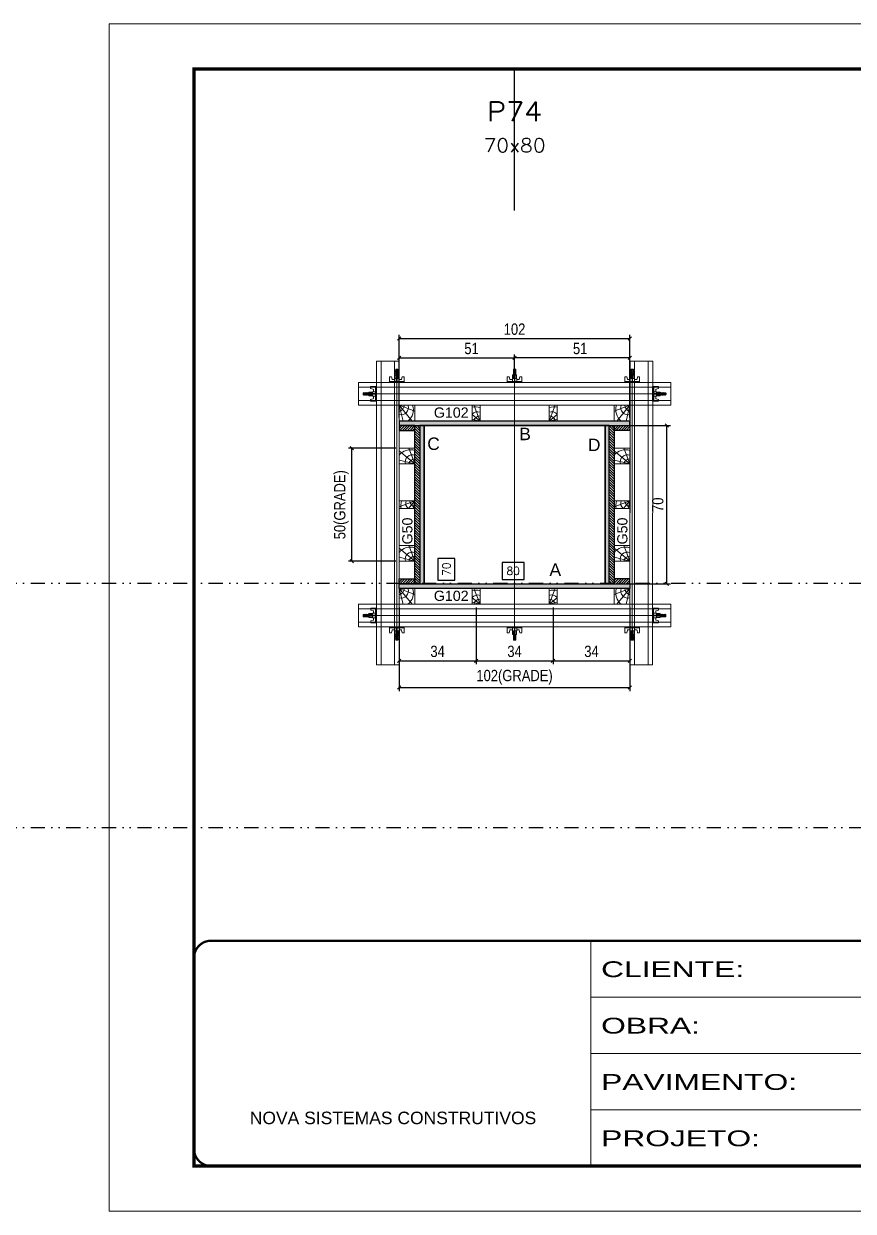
# Model space of a CAD drawing. Extents: x 13741 to 27878, y -21631 to 6985.
# Drawn here: x 15936 to 16670, y -2105 to -1055 of the extents above; entities that cross this region are included whole.
import ezdxf
from ezdxf.enums import TextEntityAlignment as Align

# ---------------------------------------------------------------- set-up
doc = ezdxf.new("R2010")
doc.units = 0
for name, pattern in [('CONTINUO', [0]), ('DASHED', [0.75, 0.5, -0.25]), ('DIVIDE2', [0.625, 0.25, -0.125, 0, -0.125, 0, -0.125]), ('HIDDEN', [0.375, 0.25, -0.125])]:
    doc.linetypes.add(name, pattern=pattern)
for name, color, linetype in [('CHAPA', 1, 'Continuous'), ('COTA', 241, 'Continuous'), ('MEIO_PONT', 93, 'Continuous'), ('Nível', 160, 'Continuous'), ('Painéis', 200, 'Continuous'), ('SARRAFO', 251, 'Continuous'), ('Texto de Titulo', 7, 'Continuous'), ('Texto Qtd Sarr', 242, 'Continuous'), ('TEXTO_GERAL', 7, 'Continuous')]:
    doc.layers.add(name, color=color, linetype=linetype)
for name, color, linetype, lineweight in [('Folhas', 255, 'Continuous', 9), ('Hachura', 251, 'Continuous', 9), ('Madeira', 126, 'Continuous', 18), ('Perfil Metálico', 224, 'Continuous', 18), ('SARRAFO DE PRESSAO', 251, 'DASHED', 9), ('Texto Seção', 7, 'Continuous', 15)]:
    doc.layers.add(name, color=color, linetype=linetype, lineweight=lineweight)
doc.styles.add('ARIAL', font='arial.ttf')
doc.styles.add('COTA TECNICA 2X', font='techl___.ttf', dxfattribs={"height": 10})
doc.styles.add('ROMANS', font='romans.shx')
doc.styles.add('SANSSERIF', font='sas_____.pfb')
doc.styles.add('Tecnologia', font='')
doc.styles.get('Tecnologia').set_extended_font_data('Forgotten Futurist')
doc.dimstyles.new('SECAO PILAR', dxfattribs={"dimtxt": 10, "dimasz": 3, "dimexe": 3, "dimexo": 3, "dimgap": 3, "dimtad": 1, "dimdec": 1, "dimlfac": 0.5, "dimzin": 12, "dimdsep": 46, "dimtxsty": 'COTA TECNICA 2X', "dimblk1": 'OBLIQUE', "dimblk2": 'OBLIQUE', "dimsah": 1, "dimcen": 0.9, "dimclrd": 256, "dimclre": 256, "dimclrt": 256, "dimadec": 1, "dimazin": 3, "dimtfac": 1, "dimtdec": 1, "dimtmove": 0, "dimatfit": 3, "dimfxl": 1, "dimtolj": 1, "dimtzin": 12, "dimarcsym": 0})
doc.dimstyles.new('SECÇÃO 2', dxfattribs={"dimtxt": 7, "dimasz": 6, "dimexe": 0.18, "dimexo": 2, "dimgap": -4, "dimtad": 3, "dimdec": 1, "dimlfac": 0.5, "dimzin": 12, "dimdsep": 46, "dimtxsty": 'ROMANS', "dimblk": 'ARCHTICK', "dimcen": 0.09, "dimse1": 1, "dimse2": 1, "dimsd1": 1, "dimsd2": 1, "dimclrd": 180, "dimclre": 5, "dimclrt": 1, "dimadec": 0, "dimazin": 3, "dimtfac": 1, "dimtdec": 1, "dimtofl": 0, "dimtmove": 0, "dimatfit": 3, "dimldrblk": 'ARCHTICK', "dimfxl": 1, "dimtolj": 1, "dimtzin": 0, "dimarcsym": 0})

# ---------------------------------------------------------------- blocks, each defined once
blk = doc.blocks.new('9999999999')
at = {"color": 30, "linetype": 'CONTINUO'}
for p, q in [((98564.6, 34230.2), (98564.6, 34429.4)), ((98564.6, 34379.6), (99584, 34379.6)), ((98564.6, 34329.8), (99488, 34329.8)), ((99584, 34329.8), (99488, 34329.8)), ((99488, 34329.8), (99488, 34230.2)), ((98564.6, 34280), (99488, 34280))]:
    blk.add_line(p, q, dxfattribs=at)
at = {"color": 30, "linetype": 'CONTINUO', "const_width": 2}
blk.add_lwpolyline([(99584, 34230.2), (99584, 34414.4, 0.414214), (99569, 34429.4), (98229, 34429.4, 0.414214), (98214, 34414.4), (98214, 34245.2, 0.414214), (98229, 34230.2), (99584, 34230.2)], format="xyb", dxfattribs=at)
at = {"layer": 'Folhas'}
blk.add_lwpolyline([(98139, 34190.2), (99624, 34190.2), (99624, 35240.2), (98139, 35240.2)], close=True, dxfattribs=at)
at = {"layer": 'Folhas', "color": 30, "const_width": 3}
blk.add_lwpolyline([(98214, 34230.2), (99584, 34230.2), (99584, 35200.2), (98214, 35200.2)], close=True, dxfattribs=at)
at = {"color": 7, "linetype": 'Continuous', "ltscale": 5, "style": 'ARIAL'}
for s, height, p in [('SKR', 15.48, (98837.7, 34393.1)), ('LEAF LOEFGREN', 15.483, (98837.7, 34343.3)), ('2° SUBSOLO SUPERIOR', 15.483, (98837.7, 34293.5)), ('NOVA SISTEMAS CONSTRUTIVOS', 11.059, (98263.2, 34267.2)), ('PILARES', 15.48, (98837.7, 34243.7))]:
    blk.add_text(s, height=height, dxfattribs=at).set_placement(p)
at = {"layer": 'Folhas', "color": 7, "style": 'Tecnologia', "width": 1.5}
for s, p in [('CLIENTE:', (98573.7, 34397.2)), ('OBRA:', (98573.7, 34347.3)), ('PAVIMENTO:', (98573.7, 34297.5)), ('PROJETO:', (98573.7, 34247.7))]:
    blk.add_text(s, height=14, dxfattribs=at).set_placement(p)
blk = doc.blocks.new('titulo1')
at = {"layer": 'Defpoints', "color": 252, "linetype": 'HIDDEN', "ltscale": 2}
blk.add_line((0, 0), (0, 125), dxfattribs=at)
at = {"layer": 'Defpoints', "style": 'ROMANS', "oblique": 15}
blk.add_attdef('FOLHA', text='', height=10, dxfattribs=at).set_placement((0, 15.6), align=Align.MIDDLE_CENTER)
at = {"layer": 'Texto Qtd Sarr', "color": 3, "style": 'ROMANS', "oblique": 15}
for tag, height, p in [('TITULO', 17, (0, 71.4)), ('SEÇÃO', 12, (0, 41.5))]:
    blk.add_attdef(tag, text='', height=height, dxfattribs=at).set_placement(p, align=Align.MIDDLE_CENTER)
blk = doc.blocks.new('*D1586')
at = {"layer": 'COTA', "color": 180, "lineweight": -2, "transparency": 16777216}
for p, q in [((16378.6, -1531.6), (16359.3, -1531.6)), ((16359.3, -1531.6), (16359.3, -1546.6)), ((16378.6, -1546.6), (16378.6, -1531.6)), ((16359.3, -1546.6), (16378.6, -1546.6))]:
    blk.add_line(p, q, dxfattribs=at)
at = {"layer": 'Defpoints', "color": 0, "transparency": 16777216}
for p in [(16290.2, -1550.6), (16450.2, -1550.6), (16450.2, -1550.6)]:
    blk.add_point(p, dxfattribs=at)
at = {"layer": 'COTA', "color": 1, "transparency": 16777216, "insert": (16369, -1539.1), "char_height": 7, "attachment_point": 5, "style": 'ROMANS'}
blk.add_mtext('\\A1;80', dxfattribs=at)
blk = doc.blocks.new('_ArchTick')
at = {"color": 0, "linetype": 'ByBlock', "const_width": 0.15}
blk.add_lwpolyline([(-0.5, -0.5), (0.5, 0.5)], dxfattribs=at)
blk = doc.blocks.new('*D1587')
at = {"layer": 'COTA', "color": 180, "lineweight": -2, "transparency": 16777216}
for p, q in [((16317.5, -1528), (16302.5, -1528)), ((16302.5, -1528), (16302.5, -1547.3)), ((16317.5, -1547.3), (16317.5, -1528)), ((16302.5, -1547.3), (16317.5, -1547.3))]:
    blk.add_line(p, q, dxfattribs=at)
at = {"layer": 'Defpoints', "color": 0, "transparency": 16777216}
for p in [(16290.2, -1410.6), (16321.5, -1410.6), (16290.2, -1550.6)]:
    blk.add_point(p, dxfattribs=at)
at = {"layer": 'COTA', "color": 1, "transparency": 16777216, "insert": (16310, -1537.6), "char_height": 7, "attachment_point": 5, "rotation": 90, "style": 'ROMANS'}
blk.add_mtext('\\A1;70', dxfattribs=at)
blk = doc.blocks.new('_Oblique')
at = {"color": 0, "linetype": 'ByBlock', "lineweight": -2}
blk.add_line((-0.5, -0.5), (0.5, 0.5), dxfattribs=at)
blk = doc.blocks.new('*D1603')
at = {"layer": 'COTA', "lineweight": -2, "transparency": 16777216}
for p, q in [((16456.8, -1410.6), (16507.9, -1410.6)), ((16504.9, -1550.6), (16504.9, -1410.6)), ((16456.8, -1550.6), (16507.9, -1550.6))]:
    blk.add_line(p, q, dxfattribs=at)
at = {"layer": 'Defpoints', "color": 0, "transparency": 16777216}
for p in [(16453.8, -1410.6), (16504.9, -1410.6), (16453.8, -1550.6)]:
    blk.add_point(p, dxfattribs=at)
at = {"layer": 'COTA', "lineweight": -2, "transparency": 16777216, "xscale": 3, "yscale": 3, "zscale": 3}
for p, rotation in [((16504.9, -1410.6), 90), ((16504.9, -1550.6), 270)]:
    blk.add_blockref('_Oblique', p, dxfattribs=dict(at, rotation=rotation))
at = {"layer": 'COTA', "transparency": 16777216, "insert": (16496.8, -1480.6), "char_height": 10, "attachment_point": 5, "rotation": 90, "style": 'COTA TECNICA 2X'}
blk.add_mtext('\\A1;70', dxfattribs=at)
blk = doc.blocks.new('*D1588')
at = {"layer": 'COTA', "lineweight": -2, "transparency": 16777216}
for p, q in [((16268.2, -1571.6), (16268.2, -1645.3)), ((16472.2, -1571.6), (16472.2, -1645.3)), ((16268.2, -1642.3), (16472.2, -1642.3))]:
    blk.add_line(p, q, dxfattribs=at)
at = {"layer": 'Defpoints', "color": 0, "transparency": 16777216}
for p in [(16268.2, -1568.6), (16472.2, -1568.6), (16472.2, -1642.3)]:
    blk.add_point(p, dxfattribs=at)
at = {"layer": 'COTA', "lineweight": -2, "transparency": 16777216, "xscale": 3, "yscale": 3, "zscale": 3, "rotation": 180}
blk.add_blockref('_Oblique', (16268.2, -1642.3), dxfattribs=at)
at = {"layer": 'COTA', "lineweight": -2, "transparency": 16777216, "xscale": 3, "yscale": 3, "zscale": 3}
blk.add_blockref('_Oblique', (16472.2, -1642.3), dxfattribs=at)
at = {"layer": 'COTA', "transparency": 16777216, "insert": (16370.2, -1633.1), "char_height": 10, "attachment_point": 5, "style": 'COTA TECNICA 2X'}
blk.add_mtext('\\A1;102(GRADE)', dxfattribs=at)
blk = doc.blocks.new('*D1589')
at = {"layer": 'COTA', "lineweight": -2, "transparency": 16777216}
for p, q in [((16404.2, -1571.6), (16404.2, -1621.5)), ((16472.2, -1571.6), (16472.2, -1621.5)), ((16404.2, -1618.5), (16472.2, -1618.5))]:
    blk.add_line(p, q, dxfattribs=at)
at = {"layer": 'Defpoints', "color": 0, "transparency": 16777216}
for p in [(16404.2, -1568.6), (16472.2, -1568.6), (16472.2, -1618.5)]:
    blk.add_point(p, dxfattribs=at)
at = {"layer": 'COTA', "lineweight": -2, "transparency": 16777216, "xscale": 3, "yscale": 3, "zscale": 3, "rotation": 180}
blk.add_blockref('_Oblique', (16404.2, -1618.5), dxfattribs=at)
at = {"layer": 'COTA', "lineweight": -2, "transparency": 16777216, "xscale": 3, "yscale": 3, "zscale": 3}
blk.add_blockref('_Oblique', (16472.2, -1618.5), dxfattribs=at)
at = {"layer": 'COTA', "transparency": 16777216, "insert": (16438.2, -1610.3), "char_height": 10, "attachment_point": 5, "style": 'COTA TECNICA 2X'}
blk.add_mtext('\\A1;34', dxfattribs=at)
blk = doc.blocks.new('*D1590')
at = {"layer": 'COTA', "lineweight": -2, "transparency": 16777216}
for p, q in [((16268.2, -1571.6), (16268.2, -1621.5)), ((16336.2, -1571.6), (16336.2, -1621.5)), ((16268.2, -1618.5), (16336.2, -1618.5))]:
    blk.add_line(p, q, dxfattribs=at)
at = {"layer": 'Defpoints', "color": 0, "transparency": 16777216}
for p in [(16268.2, -1568.6), (16336.2, -1568.6), (16336.2, -1618.5)]:
    blk.add_point(p, dxfattribs=at)
at = {"layer": 'COTA', "lineweight": -2, "transparency": 16777216, "xscale": 3, "yscale": 3, "zscale": 3, "rotation": 180}
blk.add_blockref('_Oblique', (16268.2, -1618.5), dxfattribs=at)
at = {"layer": 'COTA', "lineweight": -2, "transparency": 16777216, "xscale": 3, "yscale": 3, "zscale": 3}
blk.add_blockref('_Oblique', (16336.2, -1618.5), dxfattribs=at)
at = {"layer": 'COTA', "transparency": 16777216, "insert": (16302.2, -1610.3), "char_height": 10, "attachment_point": 5, "style": 'COTA TECNICA 2X'}
blk.add_mtext('\\A1;34', dxfattribs=at)
blk = doc.blocks.new('*D1591')
at = {"layer": 'COTA', "lineweight": -2, "transparency": 16777216}
for p, q in [((16336.2, -1571.6), (16336.2, -1621.5)), ((16404.2, -1571.6), (16404.2, -1621.5)), ((16336.2, -1618.5), (16404.2, -1618.5))]:
    blk.add_line(p, q, dxfattribs=at)
at = {"layer": 'Defpoints', "color": 0, "transparency": 16777216}
for p in [(16336.2, -1568.6), (16404.2, -1568.6), (16404.2, -1618.5)]:
    blk.add_point(p, dxfattribs=at)
at = {"layer": 'COTA', "lineweight": -2, "transparency": 16777216, "xscale": 3, "yscale": 3, "zscale": 3, "rotation": 180}
blk.add_blockref('_Oblique', (16336.2, -1618.5), dxfattribs=at)
at = {"layer": 'COTA', "lineweight": -2, "transparency": 16777216, "xscale": 3, "yscale": 3, "zscale": 3}
blk.add_blockref('_Oblique', (16404.2, -1618.5), dxfattribs=at)
at = {"layer": 'COTA', "transparency": 16777216, "insert": (16370.2, -1610.3), "char_height": 10, "attachment_point": 5, "style": 'COTA TECNICA 2X'}
blk.add_mtext('\\A1;34', dxfattribs=at)
blk = doc.blocks.new('*D1592')
at = {"layer": 'COTA', "lineweight": -2, "transparency": 16777216}
for p, q in [((16268.2, -1403.6), (16268.2, -1330.5)), ((16268.2, -1333.5), (16472.2, -1333.5)), ((16472.2, -1403.6), (16472.2, -1330.5))]:
    blk.add_line(p, q, dxfattribs=at)
at = {"layer": 'Defpoints', "color": 0, "transparency": 16777216}
for p in [(16472.2, -1333.5), (16268.2, -1406.6), (16472.2, -1406.6)]:
    blk.add_point(p, dxfattribs=at)
at = {"layer": 'COTA', "lineweight": -2, "transparency": 16777216, "xscale": 3, "yscale": 3, "zscale": 3, "rotation": 180}
blk.add_blockref('_Oblique', (16268.2, -1333.5), dxfattribs=at)
at = {"layer": 'COTA', "lineweight": -2, "transparency": 16777216, "xscale": 3, "yscale": 3, "zscale": 3}
blk.add_blockref('_Oblique', (16472.2, -1333.5), dxfattribs=at)
at = {"layer": 'COTA', "transparency": 16777216, "insert": (16370.2, -1325.4), "char_height": 10, "attachment_point": 5, "style": 'COTA TECNICA 2X'}
blk.add_mtext('\\A1;102', dxfattribs=at)
blk = doc.blocks.new('*D1593')
at = {"layer": 'COTA', "lineweight": -2, "transparency": 16777216}
for p, q in [((16268.2, -1369.6), (16268.2, -1347.7)), ((16268.2, -1350.7), (16370.2, -1350.7)), ((16370.2, -1369.6), (16370.2, -1347.7))]:
    blk.add_line(p, q, dxfattribs=at)
at = {"layer": 'Defpoints', "color": 0, "transparency": 16777216}
for p in [(16370.2, -1350.7), (16268.2, -1372.6), (16370.2, -1372.6)]:
    blk.add_point(p, dxfattribs=at)
at = {"layer": 'COTA', "lineweight": -2, "transparency": 16777216, "xscale": 3, "yscale": 3, "zscale": 3, "rotation": 180}
blk.add_blockref('_Oblique', (16268.2, -1350.7), dxfattribs=at)
at = {"layer": 'COTA', "lineweight": -2, "transparency": 16777216, "xscale": 3, "yscale": 3, "zscale": 3}
blk.add_blockref('_Oblique', (16370.2, -1350.7), dxfattribs=at)
at = {"layer": 'COTA', "transparency": 16777216, "insert": (16332.2, -1342.5), "char_height": 10, "attachment_point": 5, "style": 'COTA TECNICA 2X'}
blk.add_mtext('\\A1;51', dxfattribs=at)
blk = doc.blocks.new('*D1594')
at = {"layer": 'COTA', "lineweight": -2, "transparency": 16777216}
for p, q in [((16370.2, -1369.6), (16370.2, -1347.7)), ((16472.2, -1350.7), (16370.2, -1350.7)), ((16472.2, -1369.6), (16472.2, -1347.7))]:
    blk.add_line(p, q, dxfattribs=at)
at = {"layer": 'Defpoints', "color": 0, "transparency": 16777216}
for p in [(16370.2, -1350.7), (16370.2, -1372.6), (16472.2, -1372.6)]:
    blk.add_point(p, dxfattribs=at)
at = {"layer": 'COTA', "lineweight": -2, "transparency": 16777216, "xscale": 3, "yscale": 3, "zscale": 3, "rotation": 180}
blk.add_blockref('_Oblique', (16370.2, -1350.7), dxfattribs=at)
at = {"layer": 'COTA', "lineweight": -2, "transparency": 16777216, "xscale": 3, "yscale": 3, "zscale": 3}
blk.add_blockref('_Oblique', (16472.2, -1350.7), dxfattribs=at)
at = {"layer": 'COTA', "transparency": 16777216, "insert": (16428.2, -1342.5), "char_height": 10, "attachment_point": 5, "style": 'COTA TECNICA 2X'}
blk.add_mtext('\\A1;51', dxfattribs=at)
blk = doc.blocks.new('C')
at = {"layer": 'Hachura', "color": 0}
for p, q in [((0, 3.22), (0, -3.22)), ((0.45, 3.22), (0, 3.22)), ((0.46, 3.16), (0, 3.16)), ((0.46, 3.05), (0, 3.05)), ((0.46, 2.88), (0, 2.88)), ((0, 2.75), (0, -1.16)), ((0.46, 2.65), (0, 2.65)), ((0.46, 2.23), (0, 2.23)), ((0.46, 1.51), (0, 1.51)), ((0.39, 0.49), (0.17, 0.49)), ((0.45, -3.23), (0.45, 3.22)), ((0.45, 3.22), (2.58, 3.22)), ((1.74, 0.97), (0.45, 0.97)), ((1.45, 0.1), (0.45, 0.1)), ((1.35, 1.94), (1.35, 0.96)), ((2.58, 2.39), (1.47, 2.09)), ((1.74, -0.97), (1.74, 0.97)), ((1.74, 0.97), (1.74, 0.84)), ((1.74, 0.97), (1.74, 0.84)), ((1.74, 0.84), (3.35, 0.84)), ((3.35, 0.45), (1.74, 0.45)), ((2.58, 3.22), (2.58, 2.39)), ((3.32, 0.84), (3.32, -0.84)), ((3.35, 0.84), (3.35, -0.84)), ((3.68, 0.45), (3.35, 0.45)), ((3.84, -0.52), (3.35, 0.45)), ((3.35, 0.06), (3.67, -0.57)), ((3.68, 0.45), (4.16, -0.52)), ((3.72, 0.5), (4.25, -0.57)), ((4.37, -0.55), (3.83, 0.53)), ((4.15, 0.45), (3.93, 0.45)), ((4.42, -0.52), (3.93, 0.45)), ((4.15, 0.45), (4.26, 0.45)), ((4.26, 0.45), (4.74, -0.52)), ((4.3, 0.5), (4.83, -0.57)), ((4.95, -0.55), (4.41, 0.53)), ((4.51, 0.45), (4.84, 0.45)), ((5, -0.52), (4.51, 0.45)), ((4.84, 0.45), (5.32, -0.52)), ((4.88, 0.5), (5.41, -0.57)), ((5.53, -0.55), (4.99, 0.53)), ((5.58, -0.52), (5.09, 0.45)), ((5.42, 0.45), (5.09, 0.45)), ((5.58, -0.52), (5.09, 0.45)), ((5.42, 0.45), (5.74, -0.19)), ((5.46, 0.5), (5.74, -0.07)), ((5.74, 0.19), (5.57, 0.53)), ((5.74, 0.32), (5.68, 0.45)), ((5.68, 0.45), (5.74, 0.45)), ((5.74, 0.45), (5.9, 0.29)), ((5.74, 0.45), (5.74, -0.52)), ((5.9, -0.36), (5.9, 0.29)), ((0.45, 0), (0, 0)), ((0.46, -1.52), (0, -1.52)), ((0.46, -2.23), (0, -2.23)), ((0.46, -2.65), (0, -2.65)), ((0.46, -2.88), (0, -2.88)), ((0.46, -3.05), (0, -3.05)), ((0.46, -3.16), (0, -3.16)), ((0, -3.22), (2.57, -3.22)), ((0.08, -0.48), (0.29, -0.48)), ((0.29, -0.48), (0.4, -0.48)), ((0.45, 0), (0.45, -0.97)), ((0.45, -0.16), (1.45, -0.16)), ((0.45, -0.65), (0.45, -0.32)), ((0.45, -3.23), (0.45, -0.65)), ((0.45, -0.97), (1.74, -0.97)), ((1.35, -1.94), (1.35, -0.97)), ((2.58, -2.39), (1.47, -2.1)), ((3.35, -0.32), (1.74, -0.32)), ((3.35, -0.84), (1.74, -0.84)), ((2.58, -3.23), (2.58, -2.39)), ((3.35, -0.07), (3.58, -0.52)), ((3.35, -0.52), (3.58, -0.52)), ((3.84, -0.52), (4.16, -0.52)), ((4.42, -0.52), (4.74, -0.52)), ((4.63, -0.52), (4.74, -0.52)), ((5, -0.52), (5.32, -0.52)), ((5.58, -0.52), (5.74, -0.52)), ((5.74, -0.52), (5.9, -0.36)), ((5.74, -0.52), (5.74, -0.52))]:
    blk.add_line(p, q, dxfattribs=at)
for centre, radius, start, end in [((1.52, 1.94), 0.161, 104.7436, 180), ((1.44, -0.03), 0.129, 272.695, 87.305), ((3.81, 0.39), 0.143, 25.5688, 154.4312), ((4.39, 0.39), 0.143, 25.5688, 154.4312), ((4.97, 0.39), 0.143, 25.5688, 154.4312), ((5.55, 0.39), 0.143, 25.5688, 154.4312), ((0.17, -0.37), 0.174, 221.744, 317.8592), ((1.52, -1.94), 0.161, 180, 255.2564), ((3.71, -0.4), 0.174, 222.1408, 318.256), ((4.29, -0.4), 0.174, 222.1408, 318.256), ((4.87, -0.4), 0.174, 222.1408, 318.256), ((5.45, -0.4), 0.174, 222.1408, 318.256), ((5.61, -0.4), 0.174, 317.8592, 318.256)]:
    blk.add_arc(centre, radius, start, end, dxfattribs=at)
blk = doc.blocks.new('PONTALETE')
at = {"layer": 'Madeira'}
for q in [(2.71, 7), (7, 5.76), (7, 1.74)]:
    blk.add_line((0, 0), q, dxfattribs=at)
blk.add_lwpolyline([(0, 0), (7, 0), (7, 7), (0, 7)], close=True, dxfattribs=at)
for centre, radius, start, end in [((2.04, 0.06), 6.23, 37.2818, 109.0913), ((1.09, 0.9), 3.19, 343.603, 109.9847), ((-0.21, -0.78), 3.09, 14.6322, 86.0383)]:
    blk.add_arc(centre, radius, start, end, dxfattribs=at)
blk = doc.blocks.new('MEIO PONTALETE')
at = {"layer": 'Madeira'}
for q in [(2.71, 7), (3.5, 2.88), (3.5, 0.87)]:
    blk.add_line((0, 0), q, dxfattribs=at)
blk.add_lwpolyline([(0, 0), (3.5, 0), (3.5, 7), (0, 7)], close=True, dxfattribs=at)
for centre, radius, start, end in [((2.04, 0.06), 6.23, 76.4499, 109.0913), ((1.09, 0.9), 3.19, 40.9063, 109.9847), ((-0.21, -0.78), 3.09, 14.6322, 86.0383)]:
    blk.add_arc(centre, radius, start, end, dxfattribs=at)
blk = doc.blocks.new('*D1595')
at = {"layer": 'COTA', "lineweight": -2, "transparency": 16777216}
for p, q in [((16265.2, -1430.6), (16223.4, -1430.6)), ((16226.4, -1530.6), (16226.4, -1430.6)), ((16265.2, -1530.6), (16223.4, -1530.6))]:
    blk.add_line(p, q, dxfattribs=at)
at = {"layer": 'Defpoints', "color": 0, "transparency": 16777216}
for p in [(16226.4, -1430.6), (16268.2, -1430.6), (16268.2, -1530.6)]:
    blk.add_point(p, dxfattribs=at)
at = {"layer": 'COTA', "lineweight": -2, "transparency": 16777216, "xscale": 3, "yscale": 3, "zscale": 3}
for p, rotation in [((16226.4, -1430.6), 90), ((16226.4, -1530.6), 270)]:
    blk.add_blockref('_Oblique', p, dxfattribs=dict(at, rotation=rotation))
at = {"layer": 'COTA', "transparency": 16777216, "insert": (16217.2, -1480.6), "char_height": 10, "attachment_point": 5, "rotation": 90, "style": 'COTA TECNICA 2X'}
blk.add_mtext('\\A1;50(GRADE)', dxfattribs=at)

msp = doc.modelspace()

# ---------------------------------------------------------------- hatches: boundary and pattern name
at = {"layer": 'Hachura'}
h = msp.add_hatch(color=256, dxfattribs=at)
h.dxf.hatch_style = 1
h.paths.add_polyline_path([(16472.22, -1410.56), (16472.22, -1406.56), (16268.22, -1406.56), (16268.22, -1410.56)])
h = msp.add_hatch(color=256, dxfattribs=at)
h.dxf.hatch_style = 1
h.paths.add_polyline_path([(16472.22, -1410.56), (16472.22, -1406.56), (16268.22, -1406.56), (16268.22, -1410.56)])
h = msp.add_hatch(dxfattribs=at)
h.set_pattern_fill('ANSI31', color=256, scale=0.5, angle=180, style=0)
h.set_pattern_definition([(225, (7144.2663, -24339.967), (1.12253202, -1.12253202), [])])
h.paths.add_polyline_path([(16282.22, -1410.56), (16282.22, -1414.96), (16268.22, -1414.96), (16268.22, -1410.56)])
h = msp.add_hatch(dxfattribs=at)
h.set_pattern_fill('ANSI31', color=256, scale=0.5, angle=90, style=0)
h.set_pattern_definition([(135, (-6497.59, 7952.393), (-1.12253202, -1.12253202), [])])
h.paths.add_polyline_path([(16286.62, -1410.56), (16282.22, -1410.56), (16282.22, -1550.56), (16286.62, -1550.56)])
h = msp.add_hatch(color=256, dxfattribs=at)
h.dxf.hatch_style = 1
h.paths.add_polyline_path([(16286.62, -1550.56), (16290.22, -1550.56), (16290.22, -1410.56), (16286.62, -1410.56)])
h = msp.add_hatch(color=256, dxfattribs=at)
h.dxf.hatch_style = 1
h.paths.add_polyline_path([(16286.62, -1550.56), (16290.22, -1550.56), (16290.22, -1410.56), (16286.62, -1410.56)])
h = msp.add_hatch(color=256, dxfattribs=at)
h.dxf.hatch_style = 1
h.paths.add_polyline_path([(16450.22, -1550.56), (16453.82, -1550.56), (16453.82, -1410.56), (16450.22, -1410.56)])
h = msp.add_hatch(color=256, dxfattribs=at)
h.dxf.hatch_style = 1
h.paths.add_polyline_path([(16450.22, -1550.56), (16453.82, -1550.56), (16453.82, -1410.56), (16450.22, -1410.56)])
h = msp.add_hatch(dxfattribs=at)
h.set_pattern_fill('ANSI31', color=256, scale=0.5, angle=90, style=0)
h.set_pattern_definition([(135, (-6325.99, 7952.393), (-1.12253202, -1.12253202), [])])
h.paths.add_polyline_path([(16458.22, -1410.56), (16453.82, -1410.56), (16453.82, -1550.56), (16458.22, -1550.56)])
h = msp.add_hatch(dxfattribs=at)
h.set_pattern_fill('ANSI31', color=256, scale=0.5, angle=180, style=0)
h.set_pattern_definition([(225, (6969.2663, -24339.967), (1.12253202, -1.12253202), [])])
h.paths.add_polyline_path([(16458.22, -1410.56), (16458.22, -1414.96), (16472.22, -1414.96), (16472.22, -1410.56)])
h = msp.add_hatch(dxfattribs=at)
h.set_pattern_fill('ANSI31', color=256, scale=0.5, angle=180, style=0)
h.set_pattern_definition([(225, (7144.2663, -24441.967), (1.12253202, -1.12253202), [])])
h.paths.add_polyline_path([(16282.22, -1550.56), (16282.22, -1546.16), (16268.22, -1546.16), (16268.22, -1550.56)])
h = msp.add_hatch(color=256, dxfattribs=at)
h.dxf.hatch_style = 1
h.paths.add_polyline_path([(16472.22, -1550.56), (16472.22, -1554.56), (16268.22, -1554.56), (16268.22, -1550.56)])
h = msp.add_hatch(color=256, dxfattribs=at)
h.dxf.hatch_style = 1
h.paths.add_polyline_path([(16472.22, -1550.56), (16472.22, -1554.56), (16268.22, -1554.56), (16268.22, -1550.56)])
h = msp.add_hatch(dxfattribs=at)
h.set_pattern_fill('ANSI31', color=256, scale=0.5, angle=180, style=0)
h.set_pattern_definition([(225, (6969.2663, -24441.967), (1.12253202, -1.12253202), [])])
h.paths.add_polyline_path([(16458.22, -1550.56), (16458.22, -1546.16), (16472.22, -1546.16), (16472.22, -1550.56)])

# ---------------------------------------------------------------- linework, layer by layer
at = {"layer": 'CHAPA'}
for points in [[(16472.22, -1410.56), (16472.22, -1406.56), (16268.22, -1406.56), (16268.22, -1410.56)], [(16472.22, -1410.56), (16472.22, -1406.56), (16268.22, -1406.56), (16268.22, -1410.56)], [(16286.62, -1550.56), (16290.22, -1550.56), (16290.22, -1410.56), (16286.62, -1410.56)], [(16286.62, -1550.56), (16290.22, -1550.56), (16290.22, -1410.56), (16286.62, -1410.56)], [(16450.22, -1550.56), (16453.82, -1550.56), (16453.82, -1410.56), (16450.22, -1410.56)], [(16450.22, -1550.56), (16453.82, -1550.56), (16453.82, -1410.56), (16450.22, -1410.56)], [(16472.22, -1550.56), (16472.22, -1554.56), (16268.22, -1554.56), (16268.22, -1550.56)], [(16472.22, -1550.56), (16472.22, -1554.56), (16268.22, -1554.56), (16268.22, -1550.56)]]:
    msp.add_lwpolyline(points, close=True, dxfattribs=at)
at = {"layer": 'COTA'}
msp.add_line((16290.22, -1550.56), (16450.22, -1550.56), dxfattribs=at)
at = {"layer": 'Hachura'}
for p, q in [((16266.22, -1599.36), (16266.21, -1365.56)), ((16370.21, -1599.36), (16370.22, -1365.56)), ((16474.22, -1599.36), (16474.23, -1365.56)), ((16237.38, -1382.63), (16504.06, -1382.62)), ((16237.42, -1578.55), (16504.02, -1578.53))]:
    msp.add_line(p, q, dxfattribs=at)
at = {"layer": 'Madeira'}
for points in [[(16472.22, -1406.56), (16472.22, -1392.56), (16268.22, -1392.56), (16268.22, -1406.56)], [(16282.22, -1530.55), (16268.22, -1530.55), (16268.22, -1430.56), (16282.22, -1430.56)], [(16472.22, -1530.55), (16458.22, -1530.55), (16458.22, -1430.56), (16472.22, -1430.56)], [(16472.22, -1554.56), (16472.22, -1568.56), (16268.22, -1568.56), (16268.22, -1554.56)]]:
    msp.add_lwpolyline(points, close=True, dxfattribs=at)
at = {"layer": 'Nível', "color": 4, "linetype": 'DIVIDE2', "ltscale": 50}
for p, q in [((13741.09, -1550.02), (17496.97, -1550.02)), ((13741.09, -1766.02), (21531.15, -1766.02))]:
    msp.add_line(p, q, dxfattribs=at)
at = {"layer": 'Painéis'}
msp.add_lwpolyline([(16290.22, -1410.56), (16290.22, -1550.56), (16450.22, -1550.56), (16450.22, -1410.56)], close=True, dxfattribs=at)
at = {"layer": 'Perfil Metálico'}
for p, q in [((16252.23, -1353.53), (16252.23, -1622.05)), ((16264.23, -1353.53), (16264.23, -1622.05)), ((16476.21, -1353.53), (16476.21, -1622.05)), ((16488.21, -1353.53), (16488.21, -1622.05))]:
    msp.add_line(p, q, dxfattribs=at)
for points in [[(16268.17, -1353.53), (16248.17, -1353.53), (16248.23, -1622.05), (16268.23, -1622.05)], [(16472.27, -1353.53), (16492.27, -1353.53), (16492.21, -1622.05), (16472.21, -1622.05)], [(16508.22, -1372.56), (16508.22, -1392.56), (16232.22, -1392.56), (16232.22, -1372.56)], [(16232.22, -1388.56), (16232.22, -1376.56), (16508.22, -1376.56), (16508.22, -1388.56)], [(16508.22, -1588.56), (16508.22, -1568.56), (16232.22, -1568.56), (16232.22, -1588.56)], [(16232.22, -1572.56), (16232.22, -1584.56), (16508.22, -1584.56), (16508.22, -1572.56)]]:
    msp.add_lwpolyline(points, close=True, dxfattribs=at)
at = {"layer": 'SARRAFO'}
for points in [[(16268.22, -1414.96), (16282.22, -1414.96), (16282.22, -1410.56), (16268.22, -1410.56)], [(16282.22, -1550.56), (16282.22, -1410.56), (16286.62, -1410.56), (16286.62, -1550.56)], [(16453.82, -1550.56), (16453.82, -1410.56), (16458.22, -1410.56), (16458.22, -1550.56)], [(16472.22, -1414.96), (16458.22, -1414.96), (16458.22, -1410.56), (16472.22, -1410.56)], [(16268.22, -1546.16), (16282.22, -1546.16), (16282.22, -1550.56), (16268.22, -1550.56)], [(16472.22, -1546.16), (16458.22, -1546.16), (16458.22, -1550.56), (16472.22, -1550.56)]]:
    msp.add_lwpolyline(points, close=True, dxfattribs=at)

# ---------------------------------------------------------------- block references
at = {"layer": 'Hachura', "linetype": 'Continuous', "yscale": 2, "zscale": 2}
for p, xscale, rotation in [((16266.22, -1372.56), -2, 270), ((16370.21, -1372.56), 2, 90), ((16474.22, -1372.56), 2, 90), ((16248.18, -1382.63), 2, 180), ((16492.26, -1382.63), -2, 180), ((16266.22, -1588.56), 2, 269.9999999999999), ((16370.21, -1588.56), -2, 90), ((16474.22, -1588.56), -2, 90)]:
    msp.add_blockref('C', p, dxfattribs=dict(at, xscale=xscale, rotation=rotation))
for p, xscale in [((16248.22, -1578.55), -2), ((16492.22, -1578.55), 2)]:
    msp.add_blockref('C', p, dxfattribs=dict(at, xscale=xscale))
at = {"layer": 'MEIO_PONT'}
for name, p, xscale, yscale, zscale, rotation in [('PONTALETE', (16268.22, -1392.56), 2, 2, 2, 269.9999999999999), ('PONTALETE', (16472.22, -1392.56), -2, 2, 2, 90), ('MEIO PONTALETE', (16282.22, -1477.06), -1.999999997962732, 1.999999997962732, 1.999999997962732, 90), ('MEIO PONTALETE', (16472.22, -1477.06), -1.999999997962732, 1.999999997962732, 1.999999997962732, 90), ('PONTALETE', (16268.22, -1554.56), 2, 2, 2, 269.9999999999999), ('PONTALETE', (16472.22, -1554.56), -2, 2, 2, 90)]:
    msp.add_blockref(name, p, dxfattribs=dict(at, xscale=xscale, yscale=yscale, zscale=zscale, rotation=rotation))
for name, p, xscale, yscale, zscale in [('MEIO PONTALETE', (16339.72, -1406.56), -1.999999997962732, 1.999999997962732, 1.999999997962732), ('MEIO PONTALETE', (16400.72, -1406.56), 1.999999997962732, 1.999999997962732, 1.999999997962732), ('PONTALETE', (16282.22, -1444.56), -2, 2, 2), ('PONTALETE', (16472.22, -1444.56), -2, 2, 2), ('PONTALETE', (16282.22, -1530.55), -2, 2, 2), ('PONTALETE', (16472.22, -1530.55), -2, 2, 2), ('MEIO PONTALETE', (16339.72, -1568.56), -1.999999997962732, 1.999999997962732, 1.999999997962732), ('MEIO PONTALETE', (16400.72, -1568.56), 1.999999997962732, 1.999999997962732, 1.999999997962732)]:
    msp.add_blockref(name, p, dxfattribs=dict(at, xscale=xscale, yscale=yscale, zscale=zscale))
at = {"layer": 'SARRAFO DE PRESSAO', "color": 6, "linetype": 'ByBlock'}
msp.add_blockref('9999999999', (-82127.01, -36295.5), dxfattribs=at)
at = {"layer": 'Texto Seção'}
ref = msp.add_blockref('titulo1', (16370.22, -1220.3), dxfattribs=at)
ref.add_attrib('TITULO', 'P74', dxfattribs={"layer": 'Texto de Titulo', "color": 7, "height": 17, "style": 'ROMANS', "width": 1.1}).set_placement((16370.22, -1132.8), align=Align.MIDDLE_CENTER)
ref.add_attrib('SEÇÃO', '70x80', dxfattribs={"layer": 'Texto de Titulo', "color": 7, "height": 12, "style": 'ROMANS', "width": 1.1}).set_placement((16370.22, -1162.8), align=Align.MIDDLE_CENTER)

# ---------------------------------------------------------------- texts
at = {"layer": 'TEXTO_GERAL', "color": 0, "linetype": 'Continuous', "style": 'SANSSERIF'}
for p in [(16298.87, -1399.11), (16298.87, -1561.11)]:
    msp.add_text('G102', height=9, dxfattribs=at).set_placement(p, align=Align.MIDDLE_LEFT)
at = {"layer": 'TEXTO_GERAL', "style": 'ARIAL'}
for s, p in [('B', (16379.48, -1418.01)), ('C', (16298.61, -1426.66)), ('D', (16440.56, -1427.66)), ('A', (16406.19, -1537.98))]:
    msp.add_text(s, height=11, dxfattribs=at).set_placement(p, align=Align.MIDDLE_CENTER)
at = {"layer": 'TEXTO_GERAL', "color": 0, "linetype": 'Continuous', "char_height": 9, "width": 285.3299, "attachment_point": 7, "rotation": 90, "style": 'SANSSERIF'}
for insert in [(16280.08, -1515.7), (16470.08, -1515.7)]:
    msp.add_mtext('G50', dxfattribs=dict(at, insert=insert))

# ---------------------------------------------------------------- dimensions: what is measured, and where the dimension line sits
at = {"layer": 'COTA'}
for base, p1, p2, picture, middle in [((16472.22, -1333.45), (16268.22, -1406.56), (16472.22, -1406.56), '*D1592', (16370.22, -1325.35)), ((16336.22, -1618.49), (16268.22, -1568.56), (16336.22, -1568.56), '*D1590', (16302.22, -1610.27)), ((16404.22, -1618.49), (16336.22, -1568.56), (16404.22, -1568.56), '*D1591', (16370.22, -1610.27)), ((16472.22, -1618.49), (16404.22, -1568.56), (16472.22, -1568.56), '*D1589', (16438.22, -1610.27))]:
    dim = msp.add_linear_dim(base=base, p1=p1, p2=p2, dimstyle='SECAO PILAR', dxfattribs=at)
    dim.commit()
    dim.dimension.update_dxf_attribs({"geometry": picture, "text_midpoint": middle})
for base, p1, p2, dimstyle, picture, middle in [((16370.21, -1350.66), (16268.22, -1372.56), (16370.21, -1372.56), 'SECAO PILAR', '*D1593', (16332.22, -1350.66)), ((16450.22, -1550.56), (16290.22, -1550.56), (16450.22, -1550.56), 'SECÇÃO 2', '*D1586', (16368.98, -1550.56))]:
    dim = msp.add_linear_dim(base=base, p1=p1, p2=p2, dimstyle=dimstyle, dxfattribs=at)
    dim.commit()
    dim.dimension.update_dxf_attribs({"geometry": picture, "text_midpoint": middle, "dimtype": 160})
for base, p1, p2, angle, dimstyle, picture, middle in [((16370.21, -1350.66), (16472.22, -1372.56), (16370.21, -1372.56), 180, 'SECAO PILAR', '*D1594', (16428.22, -1350.66)), ((16321.51, -1410.56), (16290.22, -1550.56), (16290.22, -1410.56), 90, 'SECÇÃO 2', '*D1587', (16321.51, -1537.64))]:
    dim = msp.add_linear_dim(base=base, p1=p1, p2=p2, angle=angle, dimstyle=dimstyle, dxfattribs=at)
    dim.commit()
    dim.dimension.update_dxf_attribs({"geometry": picture, "text_midpoint": middle, "dimtype": 160})
dim = msp.add_linear_dim(base=(16504.86, -1410.56), p1=(16453.82, -1550.56), p2=(16453.82, -1410.56), angle=90, dimstyle='SECAO PILAR', dxfattribs=at)
dim.commit()
dim.dimension.update_dxf_attribs({"geometry": '*D1603', "text_midpoint": (16496.75, -1480.56)})
dim = msp.add_linear_dim(base=(16226.41, -1430.56), p1=(16268.22, -1530.55), p2=(16268.22, -1430.56), angle=90, text='<>(GRADE)', dimstyle='SECAO PILAR', dxfattribs=at)
dim.commit()
dim.dimension.update_dxf_attribs({"geometry": '*D1595', "text_midpoint": (16217.19, -1480.56)})
dim = msp.add_linear_dim(base=(16472.22, -1642.34), p1=(16268.22, -1568.56), p2=(16472.22, -1568.56), text='<>(GRADE)', dimstyle='SECAO PILAR', dxfattribs=at)
dim.commit()
dim.dimension.update_dxf_attribs({"geometry": '*D1588', "text_midpoint": (16370.22, -1633.11)})

doc.saveas('drawing.dxf')
